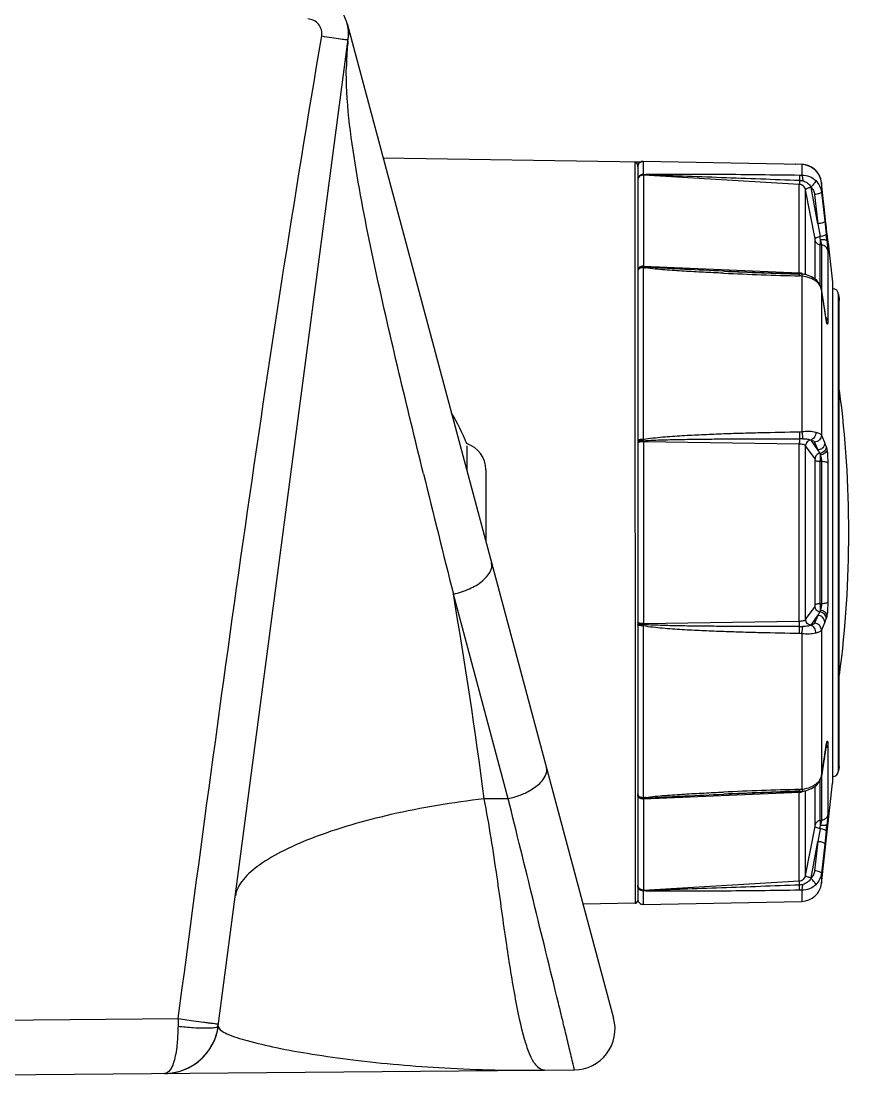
# Model space of a CAD drawing. Header units: millimetres. Extents: x -1686 to 4120, y -1850 to 2563.
# Drawn here: x 2456.5 to 2517, y -129.9 to -52.5 of the extents above; entities that cross this region are included whole.
import ezdxf

# ---------------------------------------------------------------- set-up
doc = ezdxf.new("R2010")
doc.units = ezdxf.units.MM
doc.header["$LTSCALE"] = 65.395
doc.layers.get('0').update_dxf_attribs({"linetype": 'CONTINUOUS'})
doc.layers.add('ASSI', color=7, linetype='CONTINUOUS')
doc.layers.add('GEOM', color=7, linetype='CONTINUOUS')

msp = doc.modelspace()

# ---------------------------------------------------------------- linework, layer by layer
at = {"linetype": 'Continuous'}
msp.add_line((2490.48, -85.269), (2490.48, -90.491), dxfattribs=at)
for centre, radius, start, end in [((2470.683, -91.177), 20, 22.97845, 30.14845), ((2684.106, -85.645), 195.023, 179.37407, 179.89023), ((2488.48, -85.269), 2, 0, 72.02655)]:
    msp.add_arc(centre, radius, start, end, dxfattribs=at)
at = {"layer": 'ASSI', "linetype": 'Continuous'}
for p, q in [((2516.264, -72.458), (2516.303, -72.773)), ((2516.264, -107.28), (2516.303, -106.965))]:
    msp.add_line(p, q, dxfattribs=at)
at = {"layer": 'GEOM', "linetype": 'Continuous'}
for p, q in [((2470.932, -125.911), (2480.499, -53.241)), ((2480.344, -52.664), (2499.821, -125.351)), ((2501.806, -62.792), (2482.984, -62.516)), ((2501.381, -62.825), (2501.383, -116.953)), ((2501.58, -63.025), (2501.58, -116.753)), ((2513.573, -62.969), (2501.988, -62.746)), ((2501.988, -62.746), (2501.988, -62.747)), ((2513.573, -62.97), (2501.988, -62.747)), ((2501.988, -62.747), (2501.988, -63.692)), ((2513.108, -62.958), (2512.533, -62.949)), ((2513.108, -62.96), (2513.108, -62.958)), ((2513.841, -62.999), (2513.573, -62.969)), ((2513.573, -62.97), (2513.573, -62.969)), ((2513.573, -62.97), (2513.573, -63.74)), ((2514.021, -63.063), (2513.835, -62.998)), ((2514.214, -63.13), (2513.841, -62.999)), ((2514.539, -63.357), (2514.214, -63.13)), ((2514.483, -63.316), (2514.225, -63.14)), ((2514.792, -63.662), (2514.539, -63.357)), ((2502.004, -63.727), (2502.004, -63.753)), ((2513.39, -64.426), (2502.004, -63.753)), ((2502.004, -63.753), (2502.004, -70.397)), ((2514.954, -64.023), (2514.792, -63.662)), ((2514.986, -64.154), (2514.954, -64.023)), ((2515.005, -64.278), (2514.986, -64.154)), ((2513.39, -70.89), (2513.39, -64.426)), ((2513.851, -71.024), (2513.851, -64.821)), ((2514.539, -68.405), (2513.851, -64.821)), ((2514.754, -67.303), (2514.244, -64.647)), ((2515.005, -64.278), (2515.005, -64.985)), ((2515.118, -65.29), (2515.005, -64.278)), ((2515.005, -64.985), (2515.251, -67.12)), ((2515.06, -64.768), (2515.07, -64.767)), ((2515.162, -65.694), (2515.07, -64.767)), ((2514.508, -65.168), (2514.754, -67.303)), ((2515.228, -66.289), (2515.118, -65.29)), ((2515.338, -67.275), (2515.228, -66.289)), ((2514.754, -67.303), (2514.901, -68.237)), ((2515.251, -67.12), (2515.359, -68.061)), ((2515.346, -67.348), (2515.338, -67.275)), ((2515.375, -67.607), (2515.346, -67.348)), ((2515.383, -67.678), (2515.375, -67.607)), ((2515.41, -67.919), (2515.383, -67.678)), ((2515.425, -68.051), (2515.41, -67.919)), ((2515.442, -68.193), (2515.425, -68.051)), ((2514.557, -71.353), (2514.557, -68.528)), ((2515.004, -68.846), (2514.925, -68.841)), ((2514.925, -71.827), (2514.925, -68.841)), ((2515.004, -68.846), (2515.004, -72.071)), ((2515.454, -68.302), (2515.442, -68.193)), ((2515.468, -68.418), (2515.454, -68.302)), ((2515.48, -68.522), (2515.468, -68.418)), ((2515.488, -68.586), (2515.48, -68.522)), ((2515.499, -68.679), (2515.488, -68.586)), ((2515.504, -68.725), (2515.499, -68.679)), ((2515.504, -68.725), (2515.82, -71.569)), ((2515.469, -69.272), (2515.469, -74.362)), ((2502.004, -70.397), (2513.39, -70.89)), ((2501.988, -70.502), (2501.988, -83.059)), ((2507.858, -70.913), (2507.809, -70.911)), ((2509.503, -70.83), (2507.864, -70.764)), ((2511.429, -70.898), (2509.503, -70.83)), ((2513.422, -70.959), (2511.429, -70.898)), ((2513.399, -71.11), (2513.404, -70.959)), ((2513.404, -70.959), (2513.404, -70.958)), ((2513.573, -71.125), (2513.573, -82.484)), ((2513.628, -70.977), (2513.628, -70.977)), ((2514.532, -71.332), (2514.531, -71.332)), ((2514.68, -71.457), (2514.531, -71.332)), ((2515.002, -72.062), (2514.974, -71.935)), ((2515.82, -71.569), (2515.82, -108.169)), ((2515.248, -73.625), (2515.002, -72.062)), ((2515.005, -72.102), (2515.002, -72.063)), ((2515.005, -72.102), (2515.005, -82.752)), ((2515.245, -73.626), (2515.005, -72.102)), ((2516.264, -107.28), (2516.264, -72.458)), ((2516.303, -72.773), (2516.31, -72.895)), ((2516.303, -106.965), (2516.303, -72.773)), ((2516.31, -106.844), (2516.31, -72.895)), ((2515.251, -73.665), (2515.245, -73.626)), ((2515.356, -74.312), (2515.248, -73.625)), ((2515.251, -73.665), (2515.248, -73.625)), ((2515.353, -74.312), (2515.251, -73.665)), ((2515.359, -74.352), (2515.353, -74.312)), ((2515.364, -74.362), (2515.356, -74.312)), ((2515.359, -74.352), (2515.356, -74.312)), ((2515.387, -74.472), (2515.387, -74.472)), ((2515.411, -74.596), (2515.387, -74.472)), ((2515.005, -82.752), (2515.251, -83.324)), ((2513.39, -83.405), (2502.004, -83.225)), ((2502.004, -83.225), (2502.004, -96.514)), ((2513.39, -96.334), (2513.39, -83.405)), ((2513.851, -96.223), (2513.851, -83.515)), ((2514.539, -84.475), (2513.851, -83.515)), ((2514.754, -83.823), (2514.244, -83.111)), ((2514.508, -83.251), (2514.754, -83.823)), ((2514.557, -95.143), (2514.557, -84.596)), ((2515.004, -84.674), (2514.925, -84.673)), ((2514.925, -95.065), (2514.925, -84.673)), ((2515.004, -84.674), (2515.004, -95.064)), ((2515.469, -84.78), (2515.469, -94.959)), ((2490.48, -86.636), (2490.48, -87.641)), ((2490.48, -88.846), (2490.48, -90.221)), ((2492.116, -109.306), (2488.109, -94.354)), ((2514.925, -95.065), (2515.004, -95.064)), ((2513.851, -96.223), (2514.539, -95.263)), ((2514.244, -96.627), (2514.754, -95.916)), ((2514.754, -95.916), (2514.508, -96.488)), ((2501.988, -96.679), (2501.988, -109.236)), ((2502.004, -96.514), (2513.39, -96.334)), ((2515.251, -96.414), (2515.005, -96.986)), ((2513.573, -97.254), (2513.573, -108.613)), ((2515.005, -96.986), (2515.005, -107.636)), ((2515.379, -105.301), (2515.383, -105.281)), ((2515.383, -105.281), (2515.387, -105.266)), ((2515.411, -105.142), (2515.387, -105.266)), ((2515.356, -105.427), (2515.002, -107.676)), ((2515.251, -106.074), (2515.353, -105.426)), ((2515.353, -105.426), (2515.359, -105.387)), ((2515.356, -105.427), (2515.367, -105.363)), ((2515.359, -105.387), (2515.356, -105.427)), ((2515.367, -105.363), (2515.379, -105.301)), ((2515.469, -105.377), (2515.469, -110.466)), ((2515.005, -107.636), (2515.245, -106.113)), ((2515.245, -106.113), (2515.251, -106.074)), ((2515.251, -106.074), (2515.248, -106.113)), ((2516.303, -106.965), (2516.264, -107.28)), ((2516.303, -106.965), (2516.31, -106.844)), ((2514.531, -108.407), (2514.673, -108.288)), ((2514.557, -111.21), (2514.557, -108.385)), ((2514.925, -110.897), (2514.925, -107.913)), ((2514.971, -107.813), (2515.002, -107.676)), ((2515.005, -107.636), (2515.002, -107.676)), ((2515.004, -107.667), (2515.004, -110.892)), ((2515.005, -115.502), (2515.82, -108.169)), ((2513.39, -108.849), (2502.004, -109.341)), ((2511.422, -108.841), (2513.404, -108.78)), ((2513.39, -115.313), (2513.39, -108.849)), ((2513.399, -108.628), (2513.404, -108.779)), ((2513.404, -108.779), (2513.404, -108.78)), ((2513.628, -108.761), (2513.628, -108.761)), ((2513.851, -114.917), (2513.851, -108.715)), ((2514.531, -108.407), (2514.531, -108.407)), ((2492.116, -109.306), (2490.362, -109.321)), ((2502.004, -109.341), (2502.004, -115.986)), ((2513.851, -114.917), (2514.539, -111.334)), ((2514.925, -110.897), (2515.004, -110.892)), ((2514.901, -111.501), (2514.754, -112.436)), ((2515.359, -111.677), (2515.251, -112.619)), ((2514.244, -115.091), (2514.754, -112.436)), ((2514.754, -112.436), (2514.508, -114.57)), ((2515.251, -112.619), (2515.005, -114.753)), ((2502.004, -115.986), (2513.39, -115.313)), ((2515.005, -114.753), (2515.005, -115.502)), ((2501.988, -116.046), (2501.988, -117.031)), ((2502.004, -115.986), (2502.004, -116.012)), ((2513.573, -115.999), (2513.573, -116.809)), ((2501.988, -117.031), (2513.573, -116.809)), ((2501.383, -116.953), (2497.585, -117.008)), ((2411.98, -125.869), (2468.003, -125.38)), ((2468.003, -125.38), (2469.132, -125.532)), ((2406.098, -129.921), (2496.949, -129.128))]:
    msp.add_line(p, q, dxfattribs=at)
for points in [[(2513.628, -70.977), (2513.578, -70.971), (2513.422, -70.959)], [(2514.532, -71.332), (2514.29, -71.185), (2513.913, -71.037), (2513.628, -70.977)], [(2514.974, -71.935), (2514.862, -71.684), (2514.68, -71.457)], [(2515.387, -74.472), (2515.388, -74.474), (2515.384, -74.461), (2515.376, -74.422), (2515.364, -74.362)], [(2514.673, -108.288), (2514.856, -108.063), (2514.971, -107.813)], [(2507.864, -108.975), (2509.5, -108.909), (2511.422, -108.841)], [(2513.404, -108.78), (2513.568, -108.768), (2513.628, -108.761)], [(2513.628, -108.761), (2513.904, -108.704), (2514.282, -108.557), (2514.531, -108.407)]]:
    msp.add_lwpolyline(points, dxfattribs=at)
for centre, radius, start, end in [((2477.447, -53.441), 3, 352.5, 89.5), ((2498.182, -55.982), 17.891, 173.50033, 177.58822), ((2501.257, -56.134), 20.97, 177.52896, 179.05805), ((2501.982, -63.147), 0.402, 162.74177, 179.93418), ((2501.976, -63.145), 0.396, 159.41526, 162.70874), ((2501.979, -63.146), 0.399, 152.95042, 159.40912), ((2501.98, -63.146), 0.4, 88.90705, 157.6473), ((2501.98, -63.147), 0.4, 138.28024, 152.924), ((2501.981, -63.149), 0.402, 130.58136, 138.2426), ((2501.98, -63.148), 0.401, 116.23773, 130.54715), ((2501.98, -63.147), 0.401, 109.08455, 116.21243), ((2501.98, -63.15), 0.404, 90.99036, 109.00729), ((2501.98, -63.143), 0.396, 88.90326, 90.94922), ((2513.079, -64.957), 2, 88.623, 89.16), ((2513.543, -64.445), 1.476, 77.01472, 88.86851), ((2513.546, -64.434), 1.464, 75.14709, 77.00651), ((2513.545, -64.438), 1.468, 67.86364, 75.13791), ((2513.544, -64.44), 1.47, 62.34297, 67.86443), ((2513.546, -64.435), 1.465, 61.36847, 62.33999), ((2513.541, -64.444), 1.475, 50.12136, 61.3517), ((2513.547, -64.436), 1.466, 47.69542, 50.11169), ((2513.539, -64.444), 1.477, 33.87741, 47.66619), ((2501.949, -64.137), 0.369, 170.97846, 179.96303), ((2501.957, -64.139), 0.377, 155.8915, 170.98408), ((2513.547, -64.438), 1.466, 33.10228, 33.85525), ((2513.543, -64.44), 1.471, 20.09189, 33.09985), ((2513.546, -64.439), 1.468, 17.92459, 20.08039), ((2513.535, -64.442), 1.479, 11.2198, 17.92031), ((2513.417, -64.806), 0.842, 10.85821, 12.99056), ((2513.082, -64.966), 1.998, 7.18272, 8.32547), ((2513.079, -64.957), 2, 5.71059, 7.87751), ((2513.09, -64.965), 1.99, 5.71748, 7.18299), ((2478.632, -72.276), 36.968, 5.79961, 6.54631), ((2498.642, -70.25), 16.383, 6.20936, 7.05606), ((2503.362, -56.614), 13.896, 264.39233, 265.05816), ((2501.819, -70.799), 0.241, 149.53921, 153.20386), ((2503.039, -64.269), 6.321, 260.42527, 261.91243), ((2523.942, 303.645), 374.903, 267.54115, 268.38851), ((2544.571, 785.264), 856.814, 267.544641, 267.915312), ((2513.36, -71.594), 0.705, 85.67699, 87.55783), ((2513.362, -71.58), 0.69, 76.82243, 85.72558), ((2514.273, -72.218), 0.742, 9.002, 11.91276), ((2515.768, -72.519), 0.5, 7, 83.86648), ((2517.279, -74.098), 1.935, 191.29801, 191.96409), ((2437.006, -89.869), 80, 352.52774, 7.47226), ((2491.894, -84.862), 10.254, 9.59235, 10.1235), ((2495.509, -83.231), 6.496, 0.05615, 0.68877), ((2513.231, -109.17), 26.161, 89.09992, 89.62285), ((2514.149, -83.179), 0.117, 35.6777, 40.80749), ((2482.055, -97.57), 36.124, 22.7877, 23.22678), ((2454.675, -119.121), 69.681, 30.19636, 30.4359), ((4458.782, 400.33), 2031.812, 193.836357, 194.091388), ((2454.674, -60.617), 69.682, 329.5641, 329.80364), ((2492.029, -94.9), 10.117, 349.87256, 350.41091), ((2495.512, -96.507), 6.492, 359.31115, 359.94413), ((2513.236, -70.975), 25.754, 270.3734, 270.90459), ((2514.15, -96.559), 0.117, 319.19312, 324.32542), ((2482.056, -82.169), 36.122, 336.77321, 337.21232), ((2517.83, -105.749), 2.496, 169.13491, 169.29316), ((2515.768, -107.219), 0.5, 276.13351, 353), ((2514.273, -107.52), 0.742, 348.08759, 350.998), ((2490.846, -103.456), 5.986, 282.24341, 291.02346), ((2501.819, -108.939), 0.241, 206.79615, 210.46088), ((2523.929, -483.001), 374.521, 91.61117, 92.4613), ((2544.572, -965.012), 856.824, 92.084691, 92.455361), ((2513.36, -108.144), 0.705, 272.44218, 274.32724), ((2513.362, -108.159), 0.69, 274.27792, 283.23423), ((-1952.544, -1209.425), 4578.784, 13.709688, 13.902147), ((2503.05, -115.54), 6.393, 98.02827, 99.56938), ((2503.15, -120.916), 11.677, 95.37637, 95.63318), ((2503.503, -124.697), 15.474, 94.93259, 95.36733), ((2498.63, -109.487), 16.395, 352.94424, 353.79032), ((2478.366, -107.434), 37.236, 353.45638, 354.19771), ((2513.417, -114.932), 0.842, 347.00987, 349.14293), ((2501.948, -115.601), 0.368, 180.02924, 187.95395), ((2501.958, -115.6), 0.378, 187.96203, 204.10399), ((2513.544, -115.339), 1.47, 271.1, 353.66101), ((2501.38, -116.753), 0.2, 270.84, 360), ((2501.98, -116.631), 0.4, 180, 271.1), ((2566.646, -128.088), 98.68, 178.4277, 178.75093), ((2496.923, -126.128), 3, 270.5, 15), ((2466.966, -125.389), 4, 270.50067, 352.50041), ((2470.519, -102.043), 24.027, 263.9555, 266.63222), ((2466.966, -125.389), 4, 325.63324, 352.49955), ((1862.905, -279.443), 651.632, 13.509169, 13.627901), ((2466.966, -125.389), 4, 299.1408, 323.85089), ((2466.966, -125.389), 4, 270.49445, 296.87306)]:
    msp.add_arc(centre, radius, start, end, dxfattribs=at)
for points, knots in [([(2478.493, -53.576), (2478.542, -53.287), (2478.372, -52.634), (2477.767, -52.347), (2477.473, -52.334)], [0, 0, 0, 0, 0.499548, 1, 1, 1, 1]), ([(2468.003, -125.38), (2469.597, -113.391), (2472.789, -89.412), (2476.462, -65.499), (2478.493, -53.576)], [0, 0, 0, 0, 0.500004, 1, 1, 1, 1]), ([(2478.493, -53.576), (2478.738, -53.618), (2479.19, -53.691), (2479.728, -53.773), (2480.069, -53.813), (2480.257, -53.838), (2480.344, -53.833), (2480.419, -53.845), (2480.421, -53.832)], [0, 0, 0, 0, 0.382833, 0.706694, 0.830644, 0.922895, 0.979754, 1, 1, 1, 1]), ([(2485.927, -85.577), (2485.321, -83.11), (2484.123, -78.181), (2482.414, -70.777), (2480.919, -63.355), (2480.248, -58.315), (2480.29, -55.789)], [0, 0, 0, 0, 0.25097, 0.501218, 0.750377, 1, 1, 1, 1]), ([(2501.58, -63.025), (2501.58, -62.974), (2501.537, -62.867), (2501.431, -62.826), (2501.38, -62.825)], [0, 0, 0, 0, 0.499676, 1, 1, 1, 1]), ([(2501.792, -62.801), (2501.73, -62.801), (2501.623, -62.801), (2501.494, -62.805), (2501.418, -62.809), (2501.389, -62.817), (2501.381, -62.822), (2501.381, -62.825)], [0, 0, 0, 0, 0.448555, 0.769137, 0.94464, 0.981385, 1, 1, 1, 1]), ([(2501.58, -63.025), (2501.58, -63.023), (2501.593, -63.029), (2501.596, -63.032), (2501.601, -63.035)], [0, 0, 0, 0, 0.225689, 1, 1, 1, 1]), ([(2501.988, -63.692), (2501.935, -63.691), (2501.829, -63.71), (2501.693, -63.795), (2501.602, -63.924), (2501.58, -64.027), (2501.58, -64.078)], [0, 0, 0, 0, 0.25425, 0.506075, 0.754329, 1, 1, 1, 1]), ([(2502.004, -63.727), (2501.9, -63.721), (2501.733, -63.772), (2501.604, -63.936), (2501.58, -64.036), (2501.58, -64.085)], [0, 0, 0, 0, 0.51365, 0.760914, 1, 1, 1, 1]), ([(2502.004, -63.753), (2501.924, -63.748), (2501.759, -63.786), (2501.645, -63.913), (2501.613, -63.984)], [0, 0, 0, 0, 0.50497, 1, 1, 1, 1]), ([(2501.988, -63.692), (2502.223, -63.683), (2502.695, -63.674), (2503.642, -63.665), (2504.829, -63.664), (2506.256, -63.669), (2508.16, -63.682), (2510.541, -63.705), (2512.446, -63.728), (2513.399, -63.741)], [0, 0, 0, 0, 0.061822, 0.124085, 0.248955, 0.374003, 0.499133, 0.749521, 1, 1, 1, 1]), ([(2501.988, -63.692), (2501.989, -63.695), (2501.996, -63.706), (2502, -63.717), (2502.004, -63.727)], [0, 0, 0, 0, 0.212298, 1, 1, 1, 1]), ([(2502.004, -63.727), (2502.478, -63.734), (2503.428, -63.762), (2505.327, -63.823), (2507.702, -63.908), (2510.553, -64.014), (2512.453, -64.087), (2513.403, -64.123)], [0, 0, 0, 0, 0.124785, 0.24975, 0.499787, 0.74988, 1, 1, 1, 1]), ([(2513.403, -64.123), (2513.402, -64.157), (2513.396, -64.258), (2513.39, -64.359), (2513.39, -64.426)], [0, 0, 0, 0, 0.337169, 1, 1, 1, 1]), ([(2513.399, -63.741), (2513.403, -63.787), (2513.403, -63.915), (2513.404, -64.042), (2513.403, -64.123)], [0, 0, 0, 0, 0.362351, 1, 1, 1, 1]), ([(2513.573, -63.74), (2513.76, -63.738), (2514.139, -63.805), (2514.463, -64.017), (2514.595, -64.148)], [0, 0, 0, 0, 0.501193, 1, 1, 1, 1]), ([(2513.573, -63.74), (2513.584, -63.757), (2513.601, -63.808), (2513.62, -63.901), (2513.634, -64.022), (2513.64, -64.112), (2513.642, -64.159)], [0, 0, 0, 0, 0.144591, 0.371872, 0.665461, 1, 1, 1, 1]), ([(2513.642, -64.159), (2513.767, -64.191), (2514.004, -64.305), (2514.177, -64.505), (2514.238, -64.617)], [0, 0, 0, 0, 0.502747, 1, 1, 1, 1]), ([(2514.595, -64.148), (2514.596, -64.159), (2514.589, -64.185), (2514.557, -64.25), (2514.486, -64.351), (2514.374, -64.482), (2514.286, -64.572), (2514.238, -64.617)], [0, 0, 0, 0, 0.053281, 0.1331, 0.366099, 0.669943, 1, 1, 1, 1]), ([(2514.595, -64.148), (2514.708, -64.259), (2514.897, -64.52), (2514.988, -64.829), (2515.005, -64.985)], [0, 0, 0, 0, 0.50211, 1, 1, 1, 1]), ([(2513.851, -64.821), (2513.831, -64.717), (2513.714, -64.516), (2513.498, -64.432), (2513.39, -64.426)], [0, 0, 0, 0, 0.495205, 1, 1, 1, 1]), ([(2514.244, -64.647), (2514.194, -64.656), (2514.1, -64.678), (2513.976, -64.721), (2513.893, -64.762), (2513.851, -64.803), (2513.851, -64.821)], [0, 0, 0, 0, 0.348988, 0.655005, 0.877402, 1, 1, 1, 1]), ([(2514.238, -64.617), (2514.312, -64.69), (2514.437, -64.862), (2514.497, -65.066), (2514.508, -65.168)], [0, 0, 0, 0, 0.502236, 1, 1, 1, 1]), ([(2515.005, -64.985), (2515.006, -65.007), (2514.952, -65.057), (2514.848, -65.1), (2514.691, -65.144), (2514.572, -65.161), (2514.508, -65.168)], [0, 0, 0, 0, 0.119843, 0.34005, 0.646964, 1, 1, 1, 1]), ([(2515.251, -67.12), (2515.251, -67.142), (2515.198, -67.192), (2515.093, -67.234), (2514.936, -67.278), (2514.818, -67.296), (2514.754, -67.303)], [0, 0, 0, 0, 0.119815, 0.340008, 0.646935, 1, 1, 1, 1]), ([(2515.359, -68.061), (2515.359, -68.082), (2515.312, -68.128), (2515.215, -68.169), (2515.071, -68.211), (2514.961, -68.23), (2514.901, -68.237)], [0, 0, 0, 0, 0.119317, 0.336853, 0.642427, 1, 1, 1, 1]), ([(2514.901, -68.237), (2514.854, -68.247), (2514.767, -68.268), (2514.652, -68.31), (2514.576, -68.349), (2514.539, -68.388), (2514.539, -68.405)], [0, 0, 0, 0, 0.352705, 0.656909, 0.876782, 1, 1, 1, 1]), ([(2514.557, -68.528), (2514.557, -68.512), (2514.55, -68.471), (2514.544, -68.43), (2514.539, -68.405)], [0, 0, 0, 0, 0.388236, 1, 1, 1, 1]), ([(2514.925, -68.841), (2514.839, -68.836), (2514.667, -68.77), (2514.573, -68.611), (2514.557, -68.528)], [0, 0, 0, 0, 0.50622, 1, 1, 1, 1]), ([(2514.925, -68.841), (2514.925, -68.824), (2514.926, -68.702), (2514.928, -68.581), (2514.929, -68.478)], [0, 0, 0, 0, 0.145569, 1, 1, 1, 1]), ([(2515.411, -68.54), (2515.407, -68.522), (2515.349, -68.491), (2515.249, -68.475), (2515.099, -68.467), (2514.989, -68.472), (2514.929, -68.478)], [0, 0, 0, 0, 0.114317, 0.331407, 0.63898, 1, 1, 1, 1]), ([(2514.929, -68.478), (2514.949, -68.554), (2514.974, -68.658), (2514.997, -68.781), (2515.004, -68.828), (2515.004, -68.846)], [0, 0, 0, 0, 0.626153, 0.854543, 1, 1, 1, 1]), ([(2515.469, -69.272), (2515.457, -69.162), (2515.343, -68.944), (2515.117, -68.853), (2515.004, -68.846)], [0, 0, 0, 0, 0.493441, 1, 1, 1, 1]), ([(2515.411, -68.54), (2515.426, -68.693), (2515.448, -68.937), (2515.469, -69.181), (2515.469, -69.272)], [0, 0, 0, 0, 0.627728, 1, 1, 1, 1]), ([(2502.004, -70.397), (2501.951, -70.395), (2501.845, -70.405), (2501.706, -70.464), (2501.606, -70.559), (2501.58, -70.644), (2501.58, -70.684)], [0, 0, 0, 0, 0.286048, 0.553714, 0.789846, 1, 1, 1, 1]), ([(2502.004, -70.443), (2501.916, -70.439), (2501.742, -70.475), (2501.619, -70.612), (2501.594, -70.687)], [0, 0, 0, 0, 0.526088, 1, 1, 1, 1]), ([(2502.004, -70.443), (2502.003, -70.447), (2501.997, -70.467), (2501.991, -70.487), (2501.988, -70.502)], [0, 0, 0, 0, 0.228411, 1, 1, 1, 1]), ([(2502.004, -70.397), (2502.004, -70.401), (2502.004, -70.417), (2502.004, -70.432), (2502.004, -70.443)], [0, 0, 0, 0, 0.270921, 1, 1, 1, 1]), ([(2501.988, -70.502), (2501.911, -70.501), (2501.766, -70.527), (2501.645, -70.62), (2501.611, -70.677)], [0, 0, 0, 0, 0.538021, 1, 1, 1, 1]), ([(2507.809, -70.911), (2507.336, -70.89), (2506.391, -70.846), (2504.974, -70.769), (2503.794, -70.691), (2502.853, -70.611), (2502.383, -70.561), (2502.15, -70.527)], [0, 0, 0, 0, 0.250225, 0.500403, 0.750461, 0.875373, 1, 1, 1, 1]), ([(2507.864, -70.764), (2506.914, -70.723), (2505.488, -70.658), (2503.588, -70.557), (2502.639, -70.499), (2502.165, -70.458)], [0, 0, 0, 0, 0.49999, 0.750004, 1, 1, 1, 1]), ([(2513.391, -70.961), (2513.391, -70.956), (2513.39, -70.933), (2513.39, -70.909), (2513.39, -70.89)], [0, 0, 0, 0, 0.208816, 1, 1, 1, 1]), ([(2513.519, -70.908), (2513.537, -70.912), (2513.607, -70.931), (2513.673, -70.963), (2513.716, -70.994)], [0, 0, 0, 0, 0.261802, 1, 1, 1, 1]), ([(2513.573, -71.125), (2513.578, -71.104), (2513.586, -71.067), (2513.602, -71.019), (2513.612, -70.992), (2513.623, -70.977), (2513.628, -70.977)], [0, 0, 0, 0, 0.406204, 0.71408, 0.910526, 1, 1, 1, 1]), ([(2514.359, -71.352), (2514.3, -71.322), (2514.05, -71.211), (2513.779, -71.144), (2513.573, -71.125)], [0, 0, 0, 0, 0.242737, 1, 1, 1, 1]), ([(2514.595, -71.494), (2514.577, -71.481), (2514.501, -71.429), (2514.421, -71.383), (2514.359, -71.352)], [0, 0, 0, 0, 0.24226, 1, 1, 1, 1]), ([(2514.595, -71.494), (2514.596, -71.461), (2514.589, -71.4), (2514.553, -71.348), (2514.532, -71.332)], [0, 0, 0, 0, 0.548981, 1, 1, 1, 1]), ([(2514.934, -71.88), (2514.916, -71.843), (2514.829, -71.694), (2514.702, -71.571), (2514.595, -71.494)], [0, 0, 0, 0, 0.236697, 1, 1, 1, 1]), ([(2515.42, -74.241), (2515.415, -74.233), (2515.39, -74.2), (2515.359, -74.171), (2515.334, -74.152)], [0, 0, 0, 0, 0.241338, 1, 1, 1, 1]), ([(2515.469, -74.362), (2515.464, -74.33), (2515.449, -74.288), (2515.427, -74.25), (2515.42, -74.241)], [0, 0, 0, 0, 0.740778, 1, 1, 1, 1]), ([(2515.381, -74.477), (2515.379, -74.467), (2515.371, -74.426), (2515.364, -74.384), (2515.359, -74.352)], [0, 0, 0, 0, 0.227191, 1, 1, 1, 1]), ([(2515.411, -74.596), (2515.409, -74.59), (2515.399, -74.558), (2515.391, -74.525), (2515.386, -74.499)], [0, 0, 0, 0, 0.19993, 1, 1, 1, 1]), ([(2515.465, -74.516), (2515.464, -74.531), (2515.462, -74.556), (2515.458, -74.59), (2515.452, -74.615), (2515.448, -74.631), (2515.438, -74.641), (2515.426, -74.632), (2515.419, -74.617), (2515.414, -74.604), (2515.411, -74.596)], [0, 0, 0, 0, 0.240649, 0.431514, 0.571846, 0.66278, 0.713354, 0.765468, 0.858585, 1, 1, 1, 1]), ([(2515.469, -74.362), (2515.469, -74.376), (2515.469, -74.428), (2515.468, -74.479), (2515.465, -74.516)], [0, 0, 0, 0, 0.282666, 1, 1, 1, 1]), ([(2501.988, -83.059), (2502.22, -83.01), (2502.693, -82.948), (2503.403, -82.877), (2504.116, -82.822), (2505.066, -82.76), (2506.256, -82.699), (2507.684, -82.641), (2509.112, -82.594), (2511.017, -82.543), (2512.446, -82.515), (2513.399, -82.5)], [0, 0, 0, 0, 0.06241, 0.124878, 0.187364, 0.249858, 0.37486, 0.499876, 0.624899, 0.749929, 1, 1, 1, 1]), ([(2513.399, -82.5), (2513.4, -82.546), (2513.403, -82.716), (2513.405, -82.886), (2513.403, -83.009)], [0, 0, 0, 0, 0.270756, 1, 1, 1, 1]), ([(2513.573, -82.484), (2513.756, -82.465), (2514.099, -82.444), (2514.443, -82.482), (2514.595, -82.523)], [0, 0, 0, 0, 0.539321, 1, 1, 1, 1]), ([(2513.573, -82.484), (2513.589, -82.581), (2513.616, -82.756), (2513.637, -82.933), (2513.642, -83.012)], [0, 0, 0, 0, 0.551648, 1, 1, 1, 1]), ([(2514.595, -82.523), (2514.597, -82.652), (2514.535, -82.892), (2514.344, -83.076), (2514.238, -83.103)], [0, 0, 0, 0, 0.539865, 1, 1, 1, 1]), ([(2515.005, -82.752), (2515.006, -82.816), (2514.979, -82.945), (2514.869, -83.108), (2514.704, -83.22), (2514.573, -83.249), (2514.508, -83.251)], [0, 0, 0, 0, 0.245733, 0.495338, 0.74766, 1, 1, 1, 1]), ([(2514.595, -82.523), (2514.691, -82.549), (2514.82, -82.591), (2514.955, -82.679), (2514.995, -82.728), (2515.005, -82.752)], [0, 0, 0, 0, 0.617769, 0.835974, 1, 1, 1, 1]), ([(2501.988, -83.059), (2501.891, -83.059), (2501.776, -83.065), (2501.652, -83.101), (2501.609, -83.119), (2501.58, -83.143), (2501.58, -83.16)], [0, 0, 0, 0, 0.666702, 0.789048, 0.88521, 1, 1, 1, 1]), ([(2501.581, -83.177), (2501.581, -83.178), (2501.58, -83.178), (2501.58, -83.179), (2501.58, -83.179)], [0, 0, 0, 0, 0.552987, 1, 1, 1, 1]), ([(2502.004, -83.225), (2501.951, -83.224), (2501.851, -83.227), (2501.733, -83.243), (2501.656, -83.264), (2501.611, -83.282), (2501.58, -83.306), (2501.58, -83.323)], [0, 0, 0, 0, 0.356818, 0.667242, 0.790372, 0.886938, 1, 1, 1, 1]), ([(2502.004, -83.153), (2501.953, -83.153), (2501.857, -83.154), (2501.743, -83.157), (2501.667, -83.163), (2501.626, -83.166), (2501.599, -83.171), (2501.584, -83.174), (2501.581, -83.177)], [0, 0, 0, 0, 0.362066, 0.678377, 0.803978, 0.901573, 0.967407, 1, 1, 1, 1]), ([(2502.004, -83.153), (2502.24, -83.133), (2502.715, -83.11), (2503.664, -83.077), (2504.852, -83.053), (2506.277, -83.033), (2508.177, -83.016), (2510.553, -83.007), (2512.453, -83.007), (2513.403, -83.009)], [0, 0, 0, 0, 0.062459, 0.124941, 0.249925, 0.374924, 0.499931, 0.749959, 1, 1, 1, 1]), ([(2513.403, -83.009), (2513.401, -83.037), (2513.393, -83.169), (2513.39, -83.301), (2513.39, -83.405)], [0, 0, 0, 0, 0.208912, 1, 1, 1, 1]), ([(2513.851, -83.515), (2513.838, -83.496), (2513.783, -83.464), (2513.681, -83.433), (2513.545, -83.412), (2513.444, -83.406), (2513.39, -83.405)], [0, 0, 0, 0, 0.145629, 0.372358, 0.666265, 1, 1, 1, 1]), ([(2513.642, -83.012), (2513.758, -83.014), (2513.959, -83.025), (2514.161, -83.065), (2514.238, -83.103)], [0, 0, 0, 0, 0.574473, 1, 1, 1, 1]), ([(2514.244, -83.111), (2514.143, -83.116), (2513.938, -83.207), (2513.851, -83.415), (2513.851, -83.515)], [0, 0, 0, 0, 0.50321, 1, 1, 1, 1]), ([(2514.238, -83.103), (2514.301, -83.119), (2514.398, -83.151), (2514.493, -83.214), (2514.508, -83.251)], [0, 0, 0, 0, 0.622672, 1, 1, 1, 1]), ([(2515.251, -83.324), (2515.251, -83.387), (2515.225, -83.517), (2515.114, -83.68), (2514.949, -83.792), (2514.819, -83.821), (2514.754, -83.823)], [0, 0, 0, 0, 0.245733, 0.495336, 0.747659, 1, 1, 1, 1]), ([(2515.359, -83.579), (2515.359, -83.698), (2515.26, -83.946), (2515.022, -84.061), (2514.901, -84.074)], [0, 0, 0, 0, 0.494548, 1, 1, 1, 1]), ([(2515.359, -83.579), (2515.371, -83.608), (2515.391, -83.687), (2515.404, -83.766), (2515.411, -83.814)], [0, 0, 0, 0, 0.396549, 1, 1, 1, 1]), ([(2514.901, -84.074), (2514.805, -84.086), (2514.617, -84.183), (2514.539, -84.38), (2514.539, -84.475)], [0, 0, 0, 0, 0.503686, 1, 1, 1, 1]), ([(2514.901, -84.074), (2514.904, -84.08), (2514.917, -84.119), (2514.924, -84.159), (2514.929, -84.192)], [0, 0, 0, 0, 0.171944, 1, 1, 1, 1]), ([(2514.925, -84.673), (2514.925, -84.63), (2514.926, -84.469), (2514.927, -84.309), (2514.929, -84.192)], [0, 0, 0, 0, 0.27066, 1, 1, 1, 1]), ([(2515.411, -83.814), (2515.408, -83.861), (2515.374, -83.959), (2515.263, -84.076), (2515.109, -84.159), (2514.99, -84.186), (2514.929, -84.192)], [0, 0, 0, 0, 0.213683, 0.453562, 0.719746, 1, 1, 1, 1]), ([(2514.929, -84.192), (2514.955, -84.262), (2514.99, -84.423), (2515.004, -84.586), (2515.004, -84.674)], [0, 0, 0, 0, 0.460891, 1, 1, 1, 1]), ([(2515.411, -83.814), (2515.432, -83.961), (2515.459, -84.283), (2515.469, -84.605), (2515.469, -84.78)], [0, 0, 0, 0, 0.460261, 1, 1, 1, 1]), ([(2514.557, -84.596), (2514.557, -84.571), (2514.553, -84.531), (2514.548, -84.488), (2514.539, -84.475)], [0, 0, 0, 0, 0.616863, 1, 1, 1, 1]), ([(2514.925, -84.673), (2514.882, -84.672), (2514.802, -84.668), (2514.693, -84.653), (2514.612, -84.632), (2514.568, -84.61), (2514.557, -84.596)], [0, 0, 0, 0, 0.33659, 0.632831, 0.859078, 1, 1, 1, 1]), ([(2515.469, -84.78), (2515.46, -84.761), (2515.406, -84.73), (2515.306, -84.702), (2515.165, -84.681), (2515.06, -84.675), (2515.004, -84.674)], [0, 0, 0, 0, 0.12921, 0.351558, 0.652477, 1, 1, 1, 1]), ([(2488.109, -94.354), (2488.512, -94.266), (2489.272, -94.009), (2490.35, -93.423), (2491.03, -92.544), (2490.903, -92.068)], [0, 0, 0, 0, 0.322532, 0.613918, 1, 1, 1, 1]), ([(2514.539, -95.263), (2514.548, -95.25), (2514.553, -95.208), (2514.557, -95.168), (2514.557, -95.143)], [0, 0, 0, 0, 0.383137, 1, 1, 1, 1]), ([(2514.925, -95.065), (2514.882, -95.066), (2514.802, -95.07), (2514.693, -95.085), (2514.612, -95.107), (2514.568, -95.129), (2514.557, -95.143)], [0, 0, 0, 0, 0.336589, 0.63283, 0.859077, 1, 1, 1, 1]), ([(2514.929, -95.547), (2514.928, -95.513), (2514.926, -95.352), (2514.925, -95.192), (2514.925, -95.065)], [0, 0, 0, 0, 0.211568, 1, 1, 1, 1]), ([(2515.004, -95.064), (2515.004, -95.152), (2514.99, -95.315), (2514.955, -95.476), (2514.929, -95.547)], [0, 0, 0, 0, 0.539109, 1, 1, 1, 1]), ([(2515.469, -94.959), (2515.46, -94.978), (2515.406, -95.009), (2515.306, -95.037), (2515.165, -95.058), (2515.06, -95.063), (2515.004, -95.064)], [0, 0, 0, 0, 0.12921, 0.351558, 0.652477, 1, 1, 1, 1]), ([(2515.469, -94.959), (2515.469, -95.133), (2515.459, -95.456), (2515.432, -95.778), (2515.411, -95.925)], [0, 0, 0, 0, 0.53974, 1, 1, 1, 1]), ([(2514.901, -95.664), (2514.805, -95.652), (2514.617, -95.556), (2514.539, -95.359), (2514.539, -95.263)], [0, 0, 0, 0, 0.503689, 1, 1, 1, 1]), ([(2515.251, -96.414), (2515.251, -96.351), (2515.225, -96.222), (2515.114, -96.059), (2514.949, -95.947), (2514.819, -95.918), (2514.754, -95.916)], [0, 0, 0, 0, 0.245733, 0.495336, 0.747659, 1, 1, 1, 1]), ([(2514.929, -95.547), (2514.927, -95.56), (2514.92, -95.599), (2514.912, -95.64), (2514.901, -95.664)], [0, 0, 0, 0, 0.325403, 1, 1, 1, 1]), ([(2515.359, -96.159), (2515.359, -96.04), (2515.26, -95.793), (2515.022, -95.677), (2514.901, -95.664)], [0, 0, 0, 0, 0.49454, 1, 1, 1, 1]), ([(2515.411, -95.925), (2515.408, -95.878), (2515.374, -95.78), (2515.263, -95.662), (2515.109, -95.579), (2514.99, -95.552), (2514.929, -95.547)], [0, 0, 0, 0, 0.213674, 0.453552, 0.71974, 1, 1, 1, 1]), ([(2515.411, -95.925), (2515.404, -95.973), (2515.391, -96.052), (2515.371, -96.13), (2515.359, -96.159)], [0, 0, 0, 0, 0.603443, 1, 1, 1, 1]), ([(2502.004, -96.514), (2501.951, -96.514), (2501.851, -96.511), (2501.733, -96.496), (2501.656, -96.474), (2501.611, -96.457), (2501.58, -96.433), (2501.58, -96.416)], [0, 0, 0, 0, 0.356818, 0.667242, 0.790372, 0.886938, 1, 1, 1, 1]), ([(2501.581, -96.561), (2501.581, -96.561), (2501.58, -96.56), (2501.58, -96.56), (2501.58, -96.559)], [0, 0, 0, 0, 0.553054, 1, 1, 1, 1]), ([(2501.988, -96.679), (2501.891, -96.679), (2501.776, -96.673), (2501.652, -96.637), (2501.609, -96.619), (2501.58, -96.595), (2501.58, -96.579)], [0, 0, 0, 0, 0.666702, 0.789048, 0.88521, 1, 1, 1, 1]), ([(2502.004, -96.585), (2501.953, -96.586), (2501.857, -96.585), (2501.743, -96.581), (2501.667, -96.576), (2501.626, -96.572), (2501.599, -96.567), (2501.584, -96.564), (2501.581, -96.561)], [0, 0, 0, 0, 0.362054, 0.678358, 0.803959, 0.901559, 0.967399, 1, 1, 1, 1]), ([(2513.399, -97.238), (2512.446, -97.223), (2511.017, -97.196), (2509.112, -97.145), (2507.684, -97.098), (2506.256, -97.04), (2505.066, -96.978), (2504.116, -96.916), (2503.403, -96.861), (2502.693, -96.79), (2502.22, -96.728), (2501.988, -96.679)], [0, 0, 0, 0, 0.250071, 0.375101, 0.500124, 0.62514, 0.750142, 0.812636, 0.875122, 0.93759, 1, 1, 1, 1]), ([(2513.403, -96.729), (2512.453, -96.731), (2510.553, -96.732), (2508.177, -96.722), (2506.277, -96.705), (2504.852, -96.686), (2503.664, -96.661), (2502.715, -96.628), (2502.24, -96.605), (2502.004, -96.585)], [0, 0, 0, 0, 0.250041, 0.500069, 0.625076, 0.750075, 0.875059, 0.937541, 1, 1, 1, 1]), ([(2513.39, -96.334), (2513.444, -96.333), (2513.545, -96.327), (2513.681, -96.305), (2513.783, -96.274), (2513.838, -96.243), (2513.851, -96.223)], [0, 0, 0, 0, 0.333726, 0.627637, 0.854367, 1, 1, 1, 1]), ([(2513.403, -96.729), (2513.401, -96.702), (2513.393, -96.57), (2513.39, -96.438), (2513.39, -96.334)], [0, 0, 0, 0, 0.208904, 1, 1, 1, 1]), ([(2513.399, -97.238), (2513.4, -97.192), (2513.403, -97.023), (2513.405, -96.853), (2513.403, -96.729)], [0, 0, 0, 0, 0.270742, 1, 1, 1, 1]), ([(2513.573, -97.254), (2513.589, -97.158), (2513.616, -96.982), (2513.637, -96.806), (2513.642, -96.726)], [0, 0, 0, 0, 0.551648, 1, 1, 1, 1]), ([(2514.238, -96.636), (2514.161, -96.673), (2513.959, -96.714), (2513.758, -96.725), (2513.642, -96.726)], [0, 0, 0, 0, 0.425513, 1, 1, 1, 1]), ([(2514.244, -96.627), (2514.143, -96.623), (2513.938, -96.531), (2513.851, -96.324), (2513.851, -96.223)], [0, 0, 0, 0, 0.50321, 1, 1, 1, 1]), ([(2514.508, -96.488), (2514.493, -96.524), (2514.398, -96.588), (2514.301, -96.619), (2514.238, -96.636)], [0, 0, 0, 0, 0.377328, 1, 1, 1, 1]), ([(2514.595, -97.215), (2514.597, -97.087), (2514.535, -96.846), (2514.344, -96.662), (2514.238, -96.636)], [0, 0, 0, 0, 0.539868, 1, 1, 1, 1]), ([(2515.005, -96.986), (2515.006, -96.923), (2514.979, -96.794), (2514.869, -96.63), (2514.704, -96.519), (2514.573, -96.49), (2514.508, -96.488)], [0, 0, 0, 0, 0.245733, 0.495338, 0.747659, 1, 1, 1, 1]), ([(2514.595, -97.215), (2514.443, -97.257), (2514.099, -97.294), (2513.756, -97.273), (2513.573, -97.254)], [0, 0, 0, 0, 0.460681, 1, 1, 1, 1]), ([(2515.005, -96.986), (2514.995, -97.01), (2514.955, -97.059), (2514.82, -97.147), (2514.691, -97.19), (2514.595, -97.215)], [0, 0, 0, 0, 0.164026, 0.382231, 1, 1, 1, 1]), ([(2515.359, -105.387), (2515.36, -105.378), (2515.366, -105.344), (2515.372, -105.31), (2515.376, -105.285)], [0, 0, 0, 0, 0.266887, 1, 1, 1, 1]), ([(2515.378, -105.279), (2515.379, -105.272), (2515.384, -105.246), (2515.39, -105.22), (2515.394, -105.202)], [0, 0, 0, 0, 0.273426, 1, 1, 1, 1]), ([(2515.394, -105.202), (2515.396, -105.196), (2515.401, -105.176), (2515.406, -105.156), (2515.411, -105.142)], [0, 0, 0, 0, 0.286791, 1, 1, 1, 1]), ([(2515.411, -105.142), (2515.414, -105.134), (2515.419, -105.121), (2515.426, -105.106), (2515.437, -105.098), (2515.448, -105.107), (2515.452, -105.123), (2515.458, -105.148), (2515.462, -105.182), (2515.464, -105.207), (2515.465, -105.222)], [0, 0, 0, 0, 0.141611, 0.234874, 0.287095, 0.337638, 0.428465, 0.568676, 0.75943, 1, 1, 1, 1]), ([(2515.465, -105.222), (2515.466, -105.233), (2515.469, -105.285), (2515.469, -105.336), (2515.469, -105.377)], [0, 0, 0, 0, 0.215966, 1, 1, 1, 1]), ([(2515.42, -105.497), (2515.415, -105.506), (2515.39, -105.539), (2515.359, -105.568), (2515.334, -105.587)], [0, 0, 0, 0, 0.241338, 1, 1, 1, 1]), ([(2515.469, -105.377), (2515.464, -105.409), (2515.449, -105.451), (2515.427, -105.488), (2515.42, -105.497)], [0, 0, 0, 0, 0.740778, 1, 1, 1, 1]), ([(2494.245, -108.342), (2494.368, -108.241), (2494.732, -107.908), (2494.999, -107.356), (2494.909, -107.02)], [0, 0, 0, 0, 0.313479, 1, 1, 1, 1]), ([(2492.994, -109.044), (2493.114, -108.998), (2493.555, -108.811), (2493.973, -108.564), (2494.245, -108.342)], [0, 0, 0, 0, 0.267259, 1, 1, 1, 1]), ([(2513.573, -108.613), (2513.642, -108.607), (2513.913, -108.567), (2514.177, -108.479), (2514.359, -108.387)], [0, 0, 0, 0, 0.255096, 1, 1, 1, 1]), ([(2514.359, -108.387), (2514.38, -108.376), (2514.462, -108.333), (2514.54, -108.284), (2514.595, -108.244)], [0, 0, 0, 0, 0.25746, 1, 1, 1, 1]), ([(2514.595, -108.244), (2514.596, -108.277), (2514.589, -108.338), (2514.553, -108.391), (2514.531, -108.407)], [0, 0, 0, 0, 0.548993, 1, 1, 1, 1]), ([(2514.595, -108.244), (2514.633, -108.218), (2514.767, -108.11), (2514.879, -107.972), (2514.934, -107.859)], [0, 0, 0, 0, 0.265727, 1, 1, 1, 1]), ([(2502.004, -109.341), (2501.951, -109.343), (2501.845, -109.333), (2501.706, -109.274), (2501.606, -109.179), (2501.58, -109.094), (2501.58, -109.055)], [0, 0, 0, 0, 0.286048, 0.553714, 0.789846, 1, 1, 1, 1]), ([(2502.004, -109.295), (2501.916, -109.3), (2501.742, -109.264), (2501.619, -109.126), (2501.594, -109.051)], [0, 0, 0, 0, 0.526088, 1, 1, 1, 1]), ([(2501.988, -109.236), (2501.911, -109.237), (2501.766, -109.212), (2501.645, -109.118), (2501.611, -109.061)], [0, 0, 0, 0, 0.538021, 1, 1, 1, 1]), ([(2502.158, -109.21), (2502.392, -109.177), (2502.864, -109.126), (2503.81, -109.046), (2504.996, -108.968), (2506.42, -108.891), (2507.371, -108.847), (2507.846, -108.826)], [0, 0, 0, 0, 0.124633, 0.249545, 0.499603, 0.749777, 1, 1, 1, 1]), ([(2502.173, -109.28), (2502.646, -109.239), (2503.595, -109.182), (2505.492, -109.08), (2506.915, -109.016), (2507.864, -108.975)], [0, 0, 0, 0, 0.249997, 0.500011, 1, 1, 1, 1]), ([(2513.391, -108.777), (2513.391, -108.782), (2513.39, -108.806), (2513.39, -108.83), (2513.39, -108.849)], [0, 0, 0, 0, 0.208785, 1, 1, 1, 1]), ([(2513.715, -108.745), (2513.702, -108.755), (2513.641, -108.793), (2513.573, -108.818), (2513.52, -108.831)], [0, 0, 0, 0, 0.23837, 1, 1, 1, 1]), ([(2513.573, -108.613), (2513.578, -108.634), (2513.586, -108.671), (2513.602, -108.719), (2513.612, -108.746), (2513.623, -108.762), (2513.628, -108.761)], [0, 0, 0, 0, 0.406101, 0.713942, 0.910432, 1, 1, 1, 1]), ([(2490.362, -109.321), (2488.074, -109.581), (2483.801, -110.292), (2478.826, -111.7), (2475.593, -113.11), (2473.855, -114.147), (2472.671, -115.191), (2472.233, -116.025), (2472.183, -116.403)], [0, 0, 0, 0, 0.342617, 0.643521, 0.766484, 0.866671, 0.943318, 1, 1, 1, 1]), ([(2493.315, -126.875), (2493.04, -125.919), (2492.572, -123.62), (2491.944, -119.666), (2491.285, -114.769), (2490.732, -111.216), (2490.362, -109.321)], [0, 0, 0, 0, 0.167545, 0.394533, 0.674764, 1, 1, 1, 1]), ([(2501.988, -109.236), (2501.989, -109.242), (2501.994, -109.261), (2502, -109.281), (2502.004, -109.295)], [0, 0, 0, 0, 0.271009, 1, 1, 1, 1]), ([(2502.004, -109.295), (2502.004, -109.299), (2502.004, -109.314), (2502.004, -109.329), (2502.004, -109.341)], [0, 0, 0, 0, 0.228514, 1, 1, 1, 1]), ([(2515.469, -110.466), (2515.457, -110.576), (2515.343, -110.795), (2515.117, -110.886), (2515.004, -110.892)], [0, 0, 0, 0, 0.493441, 1, 1, 1, 1]), ([(2515.469, -110.466), (2515.469, -110.557), (2515.448, -110.802), (2515.426, -111.045), (2515.411, -111.198)], [0, 0, 0, 0, 0.372267, 1, 1, 1, 1]), ([(2514.539, -111.334), (2514.544, -111.309), (2514.55, -111.268), (2514.557, -111.227), (2514.557, -111.21)], [0, 0, 0, 0, 0.611764, 1, 1, 1, 1]), ([(2514.901, -111.501), (2514.854, -111.492), (2514.767, -111.471), (2514.652, -111.429), (2514.576, -111.389), (2514.539, -111.35), (2514.539, -111.334)], [0, 0, 0, 0, 0.352699, 0.656902, 0.876778, 1, 1, 1, 1]), ([(2514.925, -110.897), (2514.839, -110.902), (2514.667, -110.968), (2514.573, -111.128), (2514.557, -111.21)], [0, 0, 0, 0, 0.50622, 1, 1, 1, 1]), ([(2514.929, -111.261), (2514.928, -111.22), (2514.927, -111.099), (2514.926, -110.978), (2514.925, -110.897)], [0, 0, 0, 0, 0.336589, 1, 1, 1, 1]), ([(2515.004, -110.892), (2515.004, -110.911), (2514.997, -110.957), (2514.974, -111.08), (2514.948, -111.185), (2514.929, -111.261)], [0, 0, 0, 0, 0.145457, 0.373846, 1, 1, 1, 1]), ([(2515.411, -111.198), (2515.407, -111.217), (2515.349, -111.247), (2515.249, -111.264), (2515.099, -111.272), (2514.989, -111.266), (2514.929, -111.261)], [0, 0, 0, 0, 0.114343, 0.331439, 0.639002, 1, 1, 1, 1]), ([(2515.359, -111.677), (2515.359, -111.657), (2515.312, -111.61), (2515.215, -111.57), (2515.071, -111.527), (2514.961, -111.509), (2514.901, -111.501)], [0, 0, 0, 0, 0.11928, 0.336817, 0.642406, 1, 1, 1, 1]), ([(2515.251, -112.619), (2515.251, -112.597), (2515.198, -112.547), (2515.093, -112.504), (2514.936, -112.46), (2514.818, -112.442), (2514.754, -112.436)], [0, 0, 0, 0, 0.119815, 0.340008, 0.646935, 1, 1, 1, 1]), ([(2514.508, -114.57), (2514.497, -114.673), (2514.437, -114.877), (2514.312, -115.048), (2514.238, -115.122)], [0, 0, 0, 0, 0.497764, 1, 1, 1, 1]), ([(2515.005, -114.753), (2515.006, -114.731), (2514.952, -114.681), (2514.848, -114.639), (2514.691, -114.595), (2514.572, -114.577), (2514.508, -114.57)], [0, 0, 0, 0, 0.119843, 0.340047, 0.64696, 1, 1, 1, 1]), ([(2513.39, -115.313), (2513.498, -115.306), (2513.714, -115.223), (2513.831, -115.022), (2513.851, -114.917)], [0, 0, 0, 0, 0.50479, 1, 1, 1, 1]), ([(2513.403, -115.615), (2513.402, -115.581), (2513.396, -115.48), (2513.39, -115.38), (2513.39, -115.313)], [0, 0, 0, 0, 0.337165, 1, 1, 1, 1]), ([(2514.238, -115.122), (2514.177, -115.233), (2514.004, -115.433), (2513.767, -115.548), (2513.642, -115.579)], [0, 0, 0, 0, 0.49725, 1, 1, 1, 1]), ([(2514.244, -115.091), (2514.194, -115.082), (2514.1, -115.061), (2513.976, -115.018), (2513.893, -114.977), (2513.851, -114.935), (2513.851, -114.917)], [0, 0, 0, 0, 0.348988, 0.655005, 0.877402, 1, 1, 1, 1]), ([(2514.595, -115.59), (2514.596, -115.58), (2514.589, -115.554), (2514.557, -115.488), (2514.486, -115.388), (2514.374, -115.257), (2514.286, -115.167), (2514.238, -115.122)], [0, 0, 0, 0, 0.053283, 0.133103, 0.366103, 0.669946, 1, 1, 1, 1]), ([(2515.005, -114.753), (2514.988, -114.909), (2514.897, -115.218), (2514.708, -115.479), (2514.595, -115.59)], [0, 0, 0, 0, 0.49789, 1, 1, 1, 1]), ([(2502.004, -116.012), (2501.9, -116.017), (2501.733, -115.966), (2501.604, -115.802), (2501.58, -115.702), (2501.58, -115.654)], [0, 0, 0, 0, 0.51365, 0.760914, 1, 1, 1, 1]), ([(2501.988, -116.046), (2501.935, -116.047), (2501.829, -116.029), (2501.693, -115.944), (2501.602, -115.815), (2501.58, -115.711), (2501.58, -115.661)], [0, 0, 0, 0, 0.25425, 0.506076, 0.754329, 1, 1, 1, 1]), ([(2502.004, -115.986), (2501.924, -115.99), (2501.759, -115.952), (2501.645, -115.826), (2501.613, -115.754)], [0, 0, 0, 0, 0.50497, 1, 1, 1, 1]), ([(2513.399, -115.997), (2512.446, -116.01), (2510.541, -116.034), (2508.16, -116.057), (2506.256, -116.07), (2504.829, -116.075), (2503.642, -116.074), (2502.695, -116.064), (2502.223, -116.056), (2501.988, -116.046)], [0, 0, 0, 0, 0.250479, 0.500867, 0.625997, 0.751046, 0.875915, 0.938178, 1, 1, 1, 1]), ([(2502.004, -116.012), (2502.003, -116.015), (2501.998, -116.027), (2501.993, -116.038), (2501.988, -116.046)], [0, 0, 0, 0, 0.288068, 1, 1, 1, 1]), ([(2513.403, -115.615), (2512.453, -115.652), (2510.553, -115.725), (2507.702, -115.831), (2505.327, -115.915), (2503.428, -115.976), (2502.478, -116.005), (2502.004, -116.012)], [0, 0, 0, 0, 0.25012, 0.500213, 0.75025, 0.875215, 1, 1, 1, 1]), ([(2513.399, -115.997), (2513.403, -115.951), (2513.403, -115.824), (2513.404, -115.696), (2513.403, -115.615)], [0, 0, 0, 0, 0.362341, 1, 1, 1, 1]), ([(2513.573, -115.999), (2513.584, -115.981), (2513.601, -115.93), (2513.62, -115.837), (2513.634, -115.716), (2513.64, -115.627), (2513.642, -115.579)], [0, 0, 0, 0, 0.144591, 0.371868, 0.665457, 1, 1, 1, 1]), ([(2514.595, -115.59), (2514.463, -115.722), (2514.139, -115.933), (2513.76, -116), (2513.573, -115.999)], [0, 0, 0, 0, 0.498809, 1, 1, 1, 1]), ([(2496.191, -125.909), (2496.16, -125.78), (2496.025, -125.224), (2495.89, -124.669), (2495.786, -124.242)], [0, 0, 0, 0, 0.231672, 1, 1, 1, 1]), ([(2467.989, -125.937), (2467.986, -126.07), (2467.97, -126.578), (2467.935, -127.086), (2467.891, -127.459)], [0, 0, 0, 0, 0.26208, 1, 1, 1, 1]), ([(2469.108, -126.029), (2469.353, -126.043), (2469.784, -126.061), (2470.371, -126.054), (2470.697, -126.021), (2470.925, -125.964), (2470.932, -125.911)], [0, 0, 0, 0, 0.397779, 0.71014, 0.913529, 1, 1, 1, 1]), ([(2469.132, -125.532), (2469.38, -125.565), (2469.732, -125.613), (2470.171, -125.67), (2470.438, -125.707), (2470.644, -125.729), (2470.811, -125.764), (2470.884, -125.749), (2470.949, -125.783), (2470.95, -125.772)], [0, 0, 0, 0, 0.408148, 0.580645, 0.727128, 0.844616, 0.930279, 0.982404, 1, 1, 1, 1]), ([(2470.932, -125.911), (2470.918, -126.015), (2471.139, -126.285), (2471.396, -126.399), (2471.567, -126.478)], [0, 0, 0, 0, 0.356577, 1, 1, 1, 1]), ([(2471.567, -126.478), (2472.039, -126.695), (2473.24, -127.061), (2475.319, -127.543), (2477.9, -128.002), (2481.997, -128.576), (2487.665, -129.066), (2492.347, -129.168), (2494.781, -129.147)], [0, 0, 0, 0, 0.06646, 0.159638, 0.273114, 0.401565, 0.688648, 1, 1, 1, 1]), ([(2494.781, -129.147), (2494.46, -129.149), (2493.968, -128.63), (2493.609, -127.802), (2493.411, -127.21), (2493.315, -126.875)], [0, 0, 0, 0, 0.343877, 0.626943, 1, 1, 1, 1]), ([(2496.86, -128.707), (2496.839, -128.616), (2496.724, -128.121), (2496.605, -127.626), (2496.508, -127.221)], [0, 0, 0, 0, 0.183102, 1, 1, 1, 1]), ([(2467.789, -128.107), (2467.751, -128.292), (2467.648, -128.757), (2467.325, -129.386), (2466.999, -129.389)], [0, 0, 0, 0, 0.36633, 1, 1, 1, 1]), ([(2496.949, -129.128), (2496.958, -129.128), (2496.931, -129.071), (2496.935, -129.013), (2496.894, -128.869), (2496.874, -128.768), (2496.86, -128.707)], [0, 0, 0, 0, 0.061762, 0.249134, 0.562023, 1, 1, 1, 1])]:
    msp.add_open_spline(points, degree=3, knots=knots, dxfattribs=at)
for points in [[(2501.58, -63.146), (2501.58, -63.095), (2501.59, -63.042), (2501.61, -62.994)], [(2501.804, -62.787), (2501.86, -62.759), (2501.925, -62.745), (2501.988, -62.746)], [(2513.399, -63.741), (2513.457, -63.742), (2513.515, -63.741), (2513.573, -63.74)], [(2513.403, -64.123), (2513.484, -64.127), (2513.564, -64.14), (2513.642, -64.159)], [(2501.594, -70.687), (2501.585, -70.715), (2501.58, -70.745), (2501.58, -70.775)], [(2501.604, -70.691), (2501.589, -70.72), (2501.58, -70.754), (2501.58, -70.787)], [(2513.573, -71.125), (2513.515, -71.117), (2513.457, -71.112), (2513.399, -71.11)], [(2514.999, -72.065), (2514.985, -72.001), (2514.963, -71.939), (2514.934, -71.88)], [(2513.399, -82.5), (2513.457, -82.499), (2513.515, -82.493), (2513.573, -82.484)], [(2490.362, -109.321), (2489.719, -104.317), (2488.95, -99.328), (2488.109, -94.354)], [(2513.573, -97.254), (2513.515, -97.245), (2513.457, -97.239), (2513.399, -97.238)], [(2514.934, -107.859), (2514.963, -107.8), (2514.985, -107.737), (2514.999, -107.673)], [(2501.604, -109.048), (2501.589, -109.018), (2501.58, -108.984), (2501.58, -108.951)], [(2501.594, -109.051), (2501.585, -109.023), (2501.58, -108.993), (2501.58, -108.963)], [(2513.399, -108.628), (2513.457, -108.627), (2513.515, -108.621), (2513.573, -108.613)], [(2513.573, -115.999), (2513.515, -115.997), (2513.457, -115.997), (2513.399, -115.997)], [(2513.642, -115.579), (2513.564, -115.599), (2513.484, -115.611), (2513.403, -115.615)], [(2467.891, -127.459), (2467.864, -127.676), (2467.832, -127.893), (2467.789, -128.107)]]:
    msp.add_open_spline(points, degree=3, dxfattribs=at)

doc.saveas('drawing.dxf')
